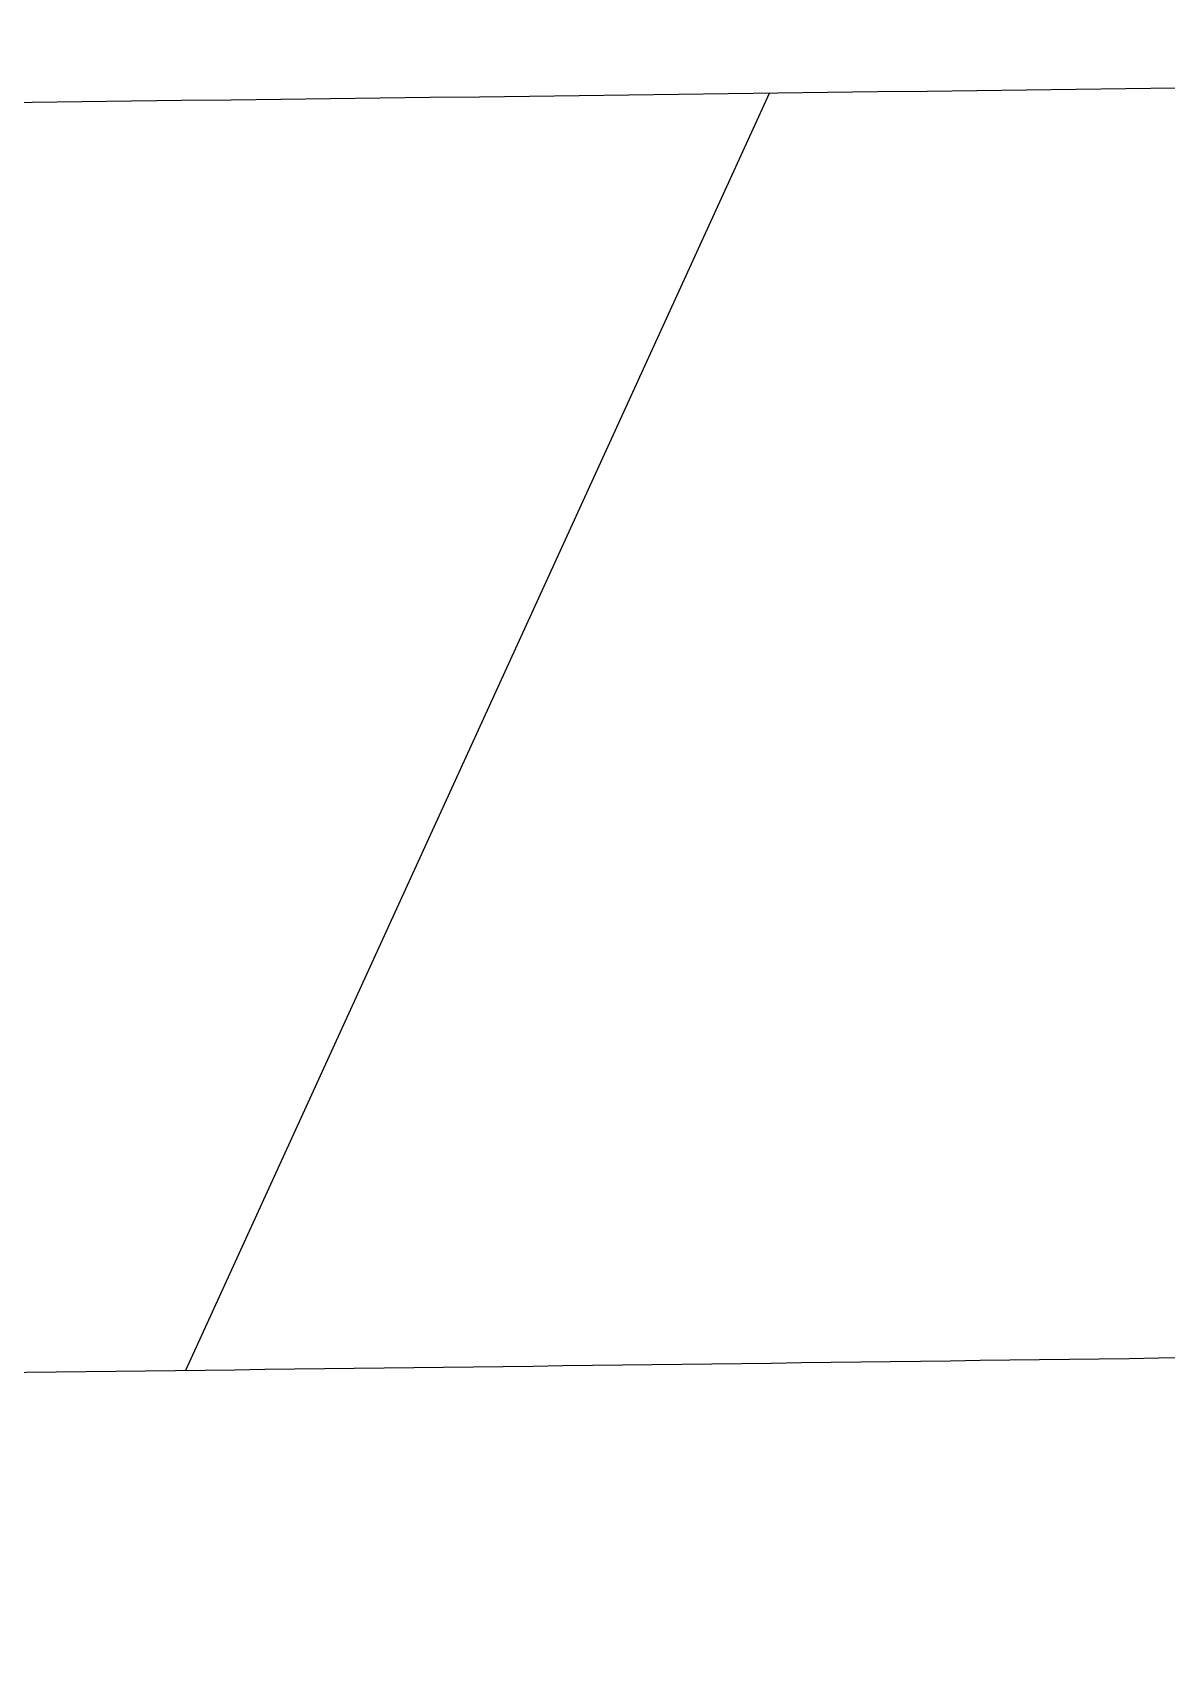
# Model space of a CAD drawing. Header units: inches. Extents: x 0 to 1813292486, y 0 to 3473589894.
# Drawn here: x 600606939.6 to 600607118.3, y 3473200631.6 to 3473200886.6 of the extents above; entities that cross this region are included whole.
import ezdxf

# ---------------------------------------------------------------- set-up
doc = ezdxf.new("R2010")
doc.units = ezdxf.units.IN
doc.header["$LTSCALE"] = 1000
doc.header["$MEASUREMENT"] = 0
for name, color, linetype in [('A-Anno-Note', 241, 'Continuous'), ('AX-MALL-P02-200$0$A-Anno-Note', 241, 'Continuous'), ('AX-MALL-WALL-P02$0$A-Anno-Note', 241, 'Continuous'), ('AX-MALL-WALL-P02-QT$0$A-Detl-Patt', 8, 'Continuous'), ('AX-MALL-WALL-P02-QT$0$A-Detl-Thin', 131, 'Continuous'), ('AX-MALL-WALL-P02-QT$0$A-Wall', 2, 'Continuous'), ('AX-MALL-WALL-P02-QT$0$A-Wall-Patt', 13, 'Continuous')]:
    doc.layers.add(name, color=color, linetype=linetype)

# ---------------------------------------------------------------- blocks, each defined once
blk = doc.blocks.new('AX-MALL-WALL-P02-QT$0$tj')
at = {"layer": 'AX-MALL-WALL-P02-QT$0$A-Detl-Patt'}
h = blk.add_hatch(dxfattribs=at)
h.set_pattern_fill('STEEL', color=256, scale=100.0000000000001, angle=50.43183869082386)
h.set_pattern_definition([(75.00000000004839, (-14278.19445574284, 156289.8254051208), (-153.3407249234246, 41.08752340989569), []), (75.00000000004839, (-14317.88195610046, 156358.5661673546), (-153.3407249234246, 41.08752340989569), [])])
edge = h.paths.add_edge_path()
edge.add_line((88101.273016572, 47666.64152574539), (87883.93542659283, 47459.84604215622))
edge.add_line((87883.93542659283, 47459.84604215622), (91571.54751467705, 43584.64122533798))
edge.add_arc((262949.389629302, 558937.705083496), 543101.4133620498, 251.6057364187558, 260.0288666978238)
edge.add_arc((172180.8466627672, -2862.146247219684), 27099.9982179492, 64.7128659603706, 96.9316049602786, ccw=False)
edge.add_arc((262948.9730309481, 558936.3205539446), 543099.9677998082, 261.6155114784545, 271.7251478115656)
edge.add_line((279298.9759148359, 16082.51663446426), (279298.9759315252, 16382.65274763107))
edge.add_arc((262948.9742454757, 558936.3204835369), 542799.9676941936, 261.62020364125146, 271.7261014454634, ccw=False)
edge.add_arc((172180.8456921196, -2862.14609140989), 27400.00151046549, 64.80631838577902, 96.83815911678944)
edge.add_arc((262949.394896181, 558937.7037490648), 542801.4137571028, 251.6136389015772, 260.02417327084333, ccw=False)
edge.add_line((91737.26096642017, 43845.69257831573), (88101.273016572, 47666.64152574539))
blk.add_lwpolyline([(88103.03003954887, 47737.33037519455), (87813.24658572674, 47461.60306501389), (91543.92713344097, 43541.13421487808, 0.03677856867194786), (168908.9495433569, 23989.2463850975, -0.1416543586965341), (183742.0972260237, 21592.70785188675, 0.04416604653312874), (279348.9759123325, 16034.00206041336), (279348.9759345055, 16434.18465709686, -0.04414427716130016), (183859.0483468771, 21979.79425859451, 0.1405450684183163), (168919.8474783897, 24393.46752309799, -0.03670519880877311), (91764.87840116024, 43889.20268630981), (88103.03007543087, 47737.33033752441)], format="xyb", dxfattribs=at)
blk.add_lwpolyline([(88101.273016572, 47666.64152574539), (87883.93542659283, 47459.84604215622), (91571.54751467705, 43584.64122533798, 0.0367693963449814), (168910.2986617088, 24039.77597379684, -0.1415142461245126), (183756.7420067787, 21641.08926153183, 0.04414024362697595), (279298.9759148359, 16082.51663446426), (279298.9759315252, 16382.65274763107, -0.04412389944666065), (183844.4648458958, 21931.40288829803, 0.1406825130026793), (168918.4574091434, 24342.94360637665, -0.03671436212623864), (91737.26096642017, 43845.69257831573)], format="xyb", close=True, dxfattribs=at)
blk = doc.blocks.new('AX-MALL-WALL-P02-QT')
at = {"layer": 'AX-MALL-WALL-P02-QT$0$A-Wall-Patt'}
h = blk.add_hatch(dxfattribs=at)
h.set_pattern_fill('普通砖', color=256, scale=200, style=0)
h.set_pattern_definition([(45, (0, 359.0227), (-353.55353201463, 353.55353201463), [])])
h.paths.add_polyline_path([(600404465.8590808, 3473051777.827262, 0.001304890639478583), (600405031.79396, 3473051575.912533), (600405066.0655607, 3473051669.849013), (600405005.5160241, 3473051797.406936, -0.001090267860991332), (600404533.5572544, 3473051966.021197)])
at = {"layer": 'AX-MALL-WALL-P02-QT$0$A-Wall'}
for centre, radius, start, end in [((600443432.9850345, 3473160102.415014), 114920.1685929493, 250.2150436715141, 250.4649145604034), ((600443432.9850241, 3473160102.415001), 115120.1685765982, 250.2150436742083, 250.5141024099416)]:
    blk.add_arc(centre, radius, start, end, dxfattribs=at)
at = {"layer": 'AX-MALL-WALL-P02-QT$0$A-Detl-Thin', "rotation": 339.5681613091762}
blk.add_blockref('AX-MALL-WALL-P02-QT$0$tj', (600144118.6961328, 3473128496.287411), dxfattribs=at)
blk = doc.blocks.new('AX-MALL-WALL-P02')
at = {"layer": 'AX-MALL-WALL-P02$0$A-Anno-Note'}
blk.add_blockref('AX-MALL-WALL-P02-QT', (0, 0), dxfattribs=at)
blk = doc.blocks.new('AX-MALL-P02-200')
at = {"layer": 'AX-MALL-P02-200$0$A-Anno-Note'}
blk.add_blockref('AX-MALL-WALL-P02', (0, 0), dxfattribs=at)

msp = doc.modelspace()

# ---------------------------------------------------------------- block references
at = {"layer": 'A-Anno-Note', "rotation": 20.43183869077545}
msp.add_blockref('AX-MALL-P02-200', (1250392458.527329, 9048125.682563305), dxfattribs=at)

doc.saveas('drawing.dxf')
